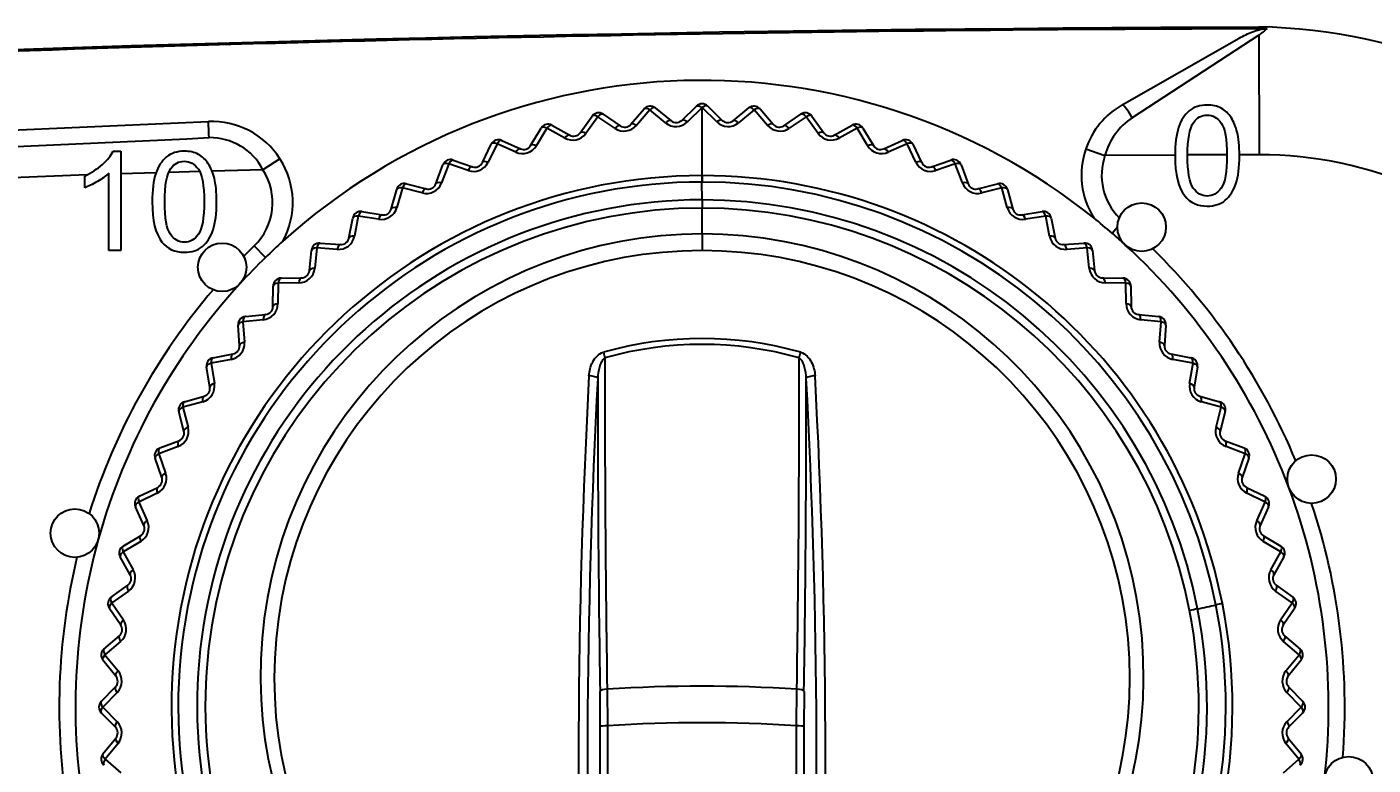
# Model space of a CAD drawing. Header units: millimetres. Extents: x -16130 to 36813, y -8099 to 27484.
# Drawn here: x 30170.65 to 30203.95, y 18311.35 to 18329.6 of the extents above; entities that cross this region are included whole.
import ezdxf

# ---------------------------------------------------------------- set-up
doc = ezdxf.new("R2010")
doc.units = ezdxf.units.MM
doc.header["$LTSCALE"] = 6
doc.header["$PDMODE"] = 99
doc.header["$PDSIZE"] = 1
doc.layers.add('08_DIM', color=3, linetype='Continuous', lineweight=13)
doc.styles.add('KSS_TXT', font='txt.shx', dxfattribs={"bigfont": 'extfont2.shx'})
doc.dimstyles.new('KSS_DIM', dxfattribs={"dimtxt": 3, "dimasz": 2.5, "dimexe": 1.25, "dimexo": 0.625, "dimtad": 1, "dimdsep": 46, "dimtxsty": 'KSS_TXT', "dimblk": 'OPEN30', "dimcen": 0, "dimazin": 2, "dimtfac": 0.75, "dimtmove": 0, "dimatfit": 3, "dimldrblk": 'OPEN30', "dimfxl": 1, "dimtolj": 1, "dimarcsym": 0})

# ---------------------------------------------------------------- blocks, each defined once
blk = doc.blocks.new('_Open30')
at = {"color": 0, "linetype": 'ByBlock', "lineweight": -2}
for p, q in [((-1, 0.268), (0, 0)), ((0, 0), (-1, -0.268)), ((0, 0), (-1, 0))]:
    blk.add_line(p, q, dxfattribs=at)
blk = doc.blocks.new('*D3046')
at = {"layer": '08_DIM', "color": 0, "lineweight": -2, "transparency": 16777216}
for p, q in [((30038.619, 18312.172), (30038.619, 18356.537)), ((30237.819, 18317.172), (30237.819, 18356.537)), ((30235.319, 18355.287), (30041.119, 18355.287))]:
    blk.add_line(p, q, dxfattribs=at)
at = {"layer": 'Defpoints', "color": 0, "transparency": 16777216}
for p in [(30038.619, 18355.287), (30237.819, 18316.547), (30038.619, 18311.547)]:
    blk.add_point(p, dxfattribs=at)
at = {"layer": '08_DIM', "color": 0, "lineweight": -2, "transparency": 16777216, "xscale": 2.5, "yscale": 2.5, "zscale": 2.5, "rotation": 180}
blk.add_blockref('_Open30', (30038.619, 18355.287), dxfattribs=at)
at = {"layer": '08_DIM', "color": 0, "lineweight": -2, "transparency": 16777216, "xscale": 2.5, "yscale": 2.5, "zscale": 2.5}
blk.add_blockref('_Open30', (30237.819, 18355.287), dxfattribs=at)
at = {"layer": '08_DIM', "color": 0, "transparency": 16777216, "insert": (30138.219, 18357.412), "char_height": 3, "attachment_point": 5, "style": 'KSS_TXT'}
blk.add_mtext('\\A1;199.2', dxfattribs=at)
blk = doc.blocks.new('*D3047')
at = {"layer": '08_DIM', "color": 0, "lineweight": -2, "transparency": 16777216}
for p, q in [((30038.619, 18312.172), (30038.619, 18370.304)), ((30370.219, 18305.906), (30370.219, 18370.304)), ((30041.119, 18369.054), (30367.719, 18369.054))]:
    blk.add_line(p, q, dxfattribs=at)
at = {"layer": 'Defpoints', "color": 0, "transparency": 16777216}
for p in [(30370.219, 18369.054), (30038.619, 18311.547), (30370.219, 18305.281)]:
    blk.add_point(p, dxfattribs=at)
at = {"layer": '08_DIM', "color": 0, "lineweight": -2, "transparency": 16777216, "xscale": 2.5, "yscale": 2.5, "zscale": 2.5, "rotation": 180}
blk.add_blockref('_Open30', (30038.619, 18369.054), dxfattribs=at)
at = {"layer": '08_DIM', "color": 0, "lineweight": -2, "transparency": 16777216, "xscale": 2.5, "yscale": 2.5, "zscale": 2.5}
blk.add_blockref('_Open30', (30370.219, 18369.054), dxfattribs=at)
at = {"layer": '08_DIM', "color": 0, "transparency": 16777216, "insert": (30204.419, 18371.179), "char_height": 3, "attachment_point": 5, "style": 'KSS_TXT'}
blk.add_mtext('\\A1;331.6', dxfattribs=at)
blk = doc.blocks.new('*D3049')
at = {"layer": '08_DIM', "color": 0, "lineweight": -2, "transparency": 16777216}
for p, q in [((30200.117, 18343.051), (30005.532, 18343.051)), ((30006.782, 18166.047), (30006.782, 18340.551)), ((30048.444, 18163.547), (30005.532, 18163.547))]:
    blk.add_line(p, q, dxfattribs=at)
at = {"layer": 'Defpoints', "color": 0, "transparency": 16777216}
for p in [(30006.782, 18343.051), (30200.742, 18343.051), (30049.069, 18163.547)]:
    blk.add_point(p, dxfattribs=at)
at = {"layer": '08_DIM', "color": 0, "lineweight": -2, "transparency": 16777216, "xscale": 2.5, "yscale": 2.5, "zscale": 2.5}
for p, rotation in [((30006.782, 18343.051), 90), ((30006.782, 18163.547), 270)]:
    blk.add_blockref('_Open30', p, dxfattribs=dict(at, rotation=rotation))
at = {"layer": '08_DIM', "color": 0, "transparency": 16777216, "insert": (30004.655, 18253.299), "char_height": 3, "attachment_point": 5, "rotation": 90, "style": 'KSS_TXT'}
blk.add_mtext('\\A1;179.5', dxfattribs=at)
blk = doc.blocks.new('140.096a')
at = {"color": 0}
for p, q in [((-9.092, 165.853), (-12.225, 163.814)), ((-9.093, 166.058), (-9.093, 166.021)), ((-9.093, 166.021), (-8.887, 166.019)), ((-9.092, 165.853), (-9.084, 162.898)), ((-12.472, 164.132), (-9.579, 165.781)), ((-25.88, 163.441), (-25.586, 163.85)), ((-25.442, 163.837), (-25.738, 163.426)), ((-25.023, 163.552), (-25.442, 163.837)), ((-25.311, 163.899), (-24.895, 163.615)), ((-24.631, 163.65), (-24.302, 164.032)), ((-24.16, 164.005), (-24.49, 163.622)), ((-23.768, 163.685), (-24.16, 164.005)), ((-24.024, 164.056), (-23.634, 163.737)), ((-23.368, 163.748), (-23.007, 164.1)), ((-22.868, 164.062), (-23.231, 163.709)), ((-22.868, 162.38), (-22.868, 164.062)), ((-22.505, 163.709), (-22.868, 164.062)), ((-22.728, 164.1), (-22.368, 163.748)), ((-22.101, 163.737), (-21.712, 164.056)), ((-21.576, 164.005), (-21.968, 163.685)), ((-21.245, 163.622), (-21.576, 164.005)), ((-21.433, 164.032), (-21.105, 163.65)), ((-20.84, 163.615), (-20.424, 163.899)), ((-20.293, 163.837), (-20.712, 163.552)), ((-19.997, 163.426), (-20.293, 163.837)), ((-20.149, 163.85), (-19.855, 163.441)), ((-52.686, 162.947), (-35.079, 163.716)), ((-27.107, 163.124), (-26.85, 163.558)), ((-26.705, 163.557), (-26.964, 163.122)), ((-26.263, 163.31), (-26.705, 163.557)), ((-26.58, 163.63), (-26.141, 163.383)), ((-19.595, 163.383), (-19.156, 163.63)), ((-19.031, 163.557), (-19.473, 163.31)), ((-18.772, 163.122), (-19.031, 163.557)), ((-18.886, 163.558), (-18.629, 163.124)), ((-27.82, 163.252), (-27.361, 163.044)), ((-18.374, 163.044), (-17.915, 163.252)), ((-37.434, 162.985), (-37.241, 162.985)), ((-37.241, 162.985), (-37.241, 160.526)), ((-28.301, 162.702), (-28.083, 163.156)), ((-27.938, 163.168), (-28.158, 162.712)), ((-27.476, 162.96), (-27.938, 163.168)), ((-17.797, 163.168), (-18.259, 162.96)), ((-17.577, 162.712), (-17.797, 163.168)), ((-17.653, 163.156), (-17.435, 162.702)), ((-13.374, 163.042), (-12.901, 162.88)), ((-11.166, 162.89), (-12.901, 162.88)), ((-9.883, 162.896), (-10.857, 162.892)), ((-9.084, 162.898), (-9.573, 162.897)), ((-33.729, 162.528), (-34.988, 162.493)), ((-33.308, 162.798), (-33.729, 162.528)), ((-29.454, 162.177), (-29.276, 162.649)), ((-29.133, 162.674), (-29.313, 162.2)), ((-28.655, 162.506), (-29.133, 162.674)), ((-29.023, 162.767), (-28.547, 162.6)), ((-17.188, 162.6), (-16.713, 162.767)), ((-16.602, 162.674), (-17.081, 162.506)), ((-16.423, 162.2), (-16.602, 162.674)), ((-16.459, 162.649), (-16.282, 162.177)), ((-38.079, 162.4), (-51.18, 161.898)), ((-38.139, 162.079), (-38.139, 162.37)), ((-37.542, 162.417), (-37.569, 162.416)), ((-37.542, 160.526), (-37.542, 162.442)), ((-36.373, 162.452), (-37.241, 162.426)), ((-35.293, 162.484), (-36.059, 162.462)), ((-30.178, 162.179), (-29.69, 162.054)), ((-22.872, 162.38), (-22.868, 162.38)), ((-22.872, 162.38), (-22.872, 162.222)), ((-22.868, 161.782), (-22.872, 162.222)), ((-22.868, 162.222), (-22.872, 162.222)), ((-22.868, 162.38), (-22.868, 162.222)), ((-16.045, 162.054), (-15.557, 162.179)), ((-30.556, 161.554), (-30.42, 162.039)), ((-30.281, 162.077), (-30.418, 161.589)), ((-29.789, 161.952), (-30.281, 162.077)), ((-15.455, 162.077), (-15.946, 161.952)), ((-15.317, 161.589), (-15.455, 162.077)), ((-15.315, 162.039), (-15.179, 161.554)), ((-22.868, 161.782), (-22.868, 161.782)), ((-22.868, 161.782), (-22.868, 161.579)), ((-22.868, 161.782), (-22.868, 161.579)), ((-22.868, 161.579), (-22.868, 161.579)), ((-22.868, 160.938), (-22.868, 161.579)), ((-31.601, 160.837), (-31.508, 161.332)), ((-31.372, 161.382), (-31.466, 160.884)), ((-30.871, 161.3), (-31.372, 161.382)), ((-31.279, 161.493), (-30.781, 161.411)), ((-14.954, 161.411), (-14.457, 161.493)), ((-14.364, 161.382), (-14.864, 161.3)), ((-14.27, 160.884), (-14.364, 161.382)), ((-14.228, 161.332), (-14.135, 160.837)), ((-22.868, 160.938), (-22.868, 160.527)), ((-12.725, 160.958), (-12.591, 161.113)), ((-37.241, 160.526), (-37.542, 160.526)), ((-33.667, 160.355), (-33.946, 160.642)), ((-32.579, 160.032), (-32.529, 160.533)), ((-32.398, 160.595), (-32.448, 160.09)), ((-31.892, 160.557), (-32.398, 160.595)), ((-32.315, 160.713), (-31.812, 160.675)), ((-13.923, 160.675), (-13.421, 160.713)), ((-13.337, 160.595), (-13.843, 160.557)), ((-13.287, 160.09), (-13.337, 160.595)), ((-13.207, 160.533), (-13.157, 160.032)), ((-33.279, 159.846), (-32.775, 159.852)), ((-12.96, 159.852), (-12.456, 159.846)), ((-33.482, 159.144), (-33.477, 159.648)), ((-33.352, 159.721), (-33.358, 159.214)), ((-32.844, 159.727), (-33.352, 159.721)), ((-12.384, 159.721), (-12.891, 159.727)), ((-12.378, 159.214), (-12.384, 159.721)), ((-12.259, 159.648), (-12.253, 159.144)), ((-34.164, 158.898), (-33.663, 158.948)), ((-12.073, 158.948), (-11.571, 158.898)), ((-34.306, 158.182), (-34.344, 158.684)), ((-33.721, 158.818), (-34.226, 158.768)), ((-34.226, 158.768), (-34.187, 158.262)), ((-11.509, 158.768), (-12.015, 158.818)), ((-11.548, 158.262), (-11.509, 158.768)), ((-11.392, 158.684), (-11.43, 158.182)), ((-34.963, 157.877), (-34.468, 157.97)), ((-11.267, 157.97), (-10.772, 157.877)), ((-35.042, 157.151), (-35.123, 157.648)), ((-34.515, 157.835), (-35.013, 157.742)), ((-35.013, 157.742), (-34.931, 157.241)), ((-10.722, 157.742), (-11.221, 157.835)), ((-10.805, 157.241), (-10.722, 157.742)), ((-10.612, 157.648), (-10.694, 157.151)), ((-35.67, 156.79), (-35.185, 156.926)), ((-10.55, 156.926), (-10.065, 156.79)), ((-35.685, 156.06), (-35.81, 156.548)), ((-35.22, 156.787), (-35.709, 156.651)), ((-35.709, 156.651), (-35.582, 156.159)), ((-10.027, 156.651), (-10.516, 156.787)), ((-10.153, 156.159), (-10.027, 156.651)), ((-9.926, 156.548), (-10.05, 156.06)), ((-35.83, 155.682), (-36.306, 155.503)), ((-36.279, 155.645), (-35.808, 155.823)), ((-9.927, 155.823), (-9.456, 155.645)), ((-9.43, 155.503), (-9.905, 155.682)), ((-36.231, 154.917), (-36.398, 155.392)), ((-36.306, 155.503), (-36.137, 155.024)), ((-9.598, 155.024), (-9.43, 155.503)), ((-9.338, 155.392), (-9.505, 154.917)), ((-36.343, 154.527), (-36.801, 154.308)), ((-36.787, 154.452), (-36.333, 154.67)), ((-9.402, 154.67), (-8.948, 154.452)), ((-8.935, 154.308), (-9.393, 154.527)), ((-36.675, 153.73), (-36.883, 154.189)), ((-36.801, 154.308), (-36.591, 153.845)), ((-9.145, 153.845), (-8.935, 154.308)), ((-8.853, 154.189), (-9.06, 153.73)), ((-37.189, 153.219), (-36.755, 153.476)), ((-36.752, 153.333), (-37.189, 153.074)), ((-8.546, 153.074), (-8.983, 153.333)), ((-8.98, 153.476), (-8.547, 153.219)), ((-37.014, 152.51), (-37.261, 152.949)), ((-37.189, 153.074), (-36.94, 152.631)), ((-8.796, 152.631), (-8.546, 153.074)), ((-8.475, 152.949), (-8.721, 152.51)), ((-37.481, 151.956), (-37.072, 152.249)), ((-8.664, 152.249), (-8.254, 151.956)), ((-37.056, 152.107), (-37.469, 151.811)), ((-8.267, 151.811), (-8.68, 152.107)), ((-37.245, 151.264), (-37.53, 151.68)), ((-37.469, 151.811), (-37.181, 151.392)), ((-8.554, 151.392), (-8.267, 151.811)), ((-8.206, 151.68), (-8.49, 151.264)), ((-37.662, 150.672), (-37.28, 151)), ((-37.251, 150.859), (-37.637, 150.529)), ((-8.099, 150.529), (-8.484, 150.859)), ((-8.455, 151), (-8.073, 150.672)), ((-37.637, 150.529), (-37.314, 150.136)), ((-8.422, 150.136), (-8.099, 150.529)), ((-37.367, 150.004), (-37.687, 150.393)), ((-8.049, 150.393), (-8.368, 150.004)), ((-37.731, 149.377), (-37.379, 149.737)), ((-37.337, 149.599), (-37.692, 149.237)), ((-25.384, 148.754), (-25.391, 149.624)), ((-25.214, 149.679), (-25.206, 148.773)), ((-20.53, 148.773), (-20.521, 149.679)), ((-20.345, 149.624), (-20.352, 148.754)), ((-8.044, 149.237), (-8.399, 149.599)), ((-8.356, 149.737), (-8.004, 149.377)), ((-37.692, 149.237), (-37.336, 148.873)), ((-8.399, 148.873), (-8.044, 149.237)), ((-37.379, 148.737), (-37.731, 149.097)), ((-8.004, 149.097), (-8.356, 148.737)), ((-37.687, 148.081), (-37.367, 148.47)), ((-37.312, 148.337), (-37.634, 147.945)), ((-8.101, 147.945), (-8.423, 148.337)), ((-8.368, 148.47), (-8.049, 148.081)), ((-37.634, 147.945), (-37.248, 147.614)), ((-8.487, 147.614), (-8.101, 147.945))]:
    blk.add_line(p, q, dxfattribs=at)
for centre in [(-11.991, 161.107), (-34.738, 160.114), (-7.787, 154.875), (-38.382, 153.539), (-6.871, 147.414)]:
    blk.add_circle(centre, 0.6, dxfattribs=at)
for centre, radius, start, end in [((7.482, -893.306), 1062.981, 90.89395, 99.283434), ((-9.669, 153.931), 15.625, 358.1716, 87.8977), ((-9.315, 152.58), 13.48, 358.8422, 89.0556), ((5.099, 148.542), 22.385, 128.6687, 129.3448), ((-22.868, 149.237), 15.5, 51.3078, 131.9884), ((-25.424, 163.734), 0.2, 55.665, 144.335), ((-24.151, 163.901), 0.2, 50.665, 139.335), ((-22.868, 163.957), 0.2, 45.665, 134.335), ((-21.585, 163.901), 0.2, 40.665, 129.335), ((-20.312, 163.734), 0.2, 35.665, 124.335), ((-11.482, 162.395), 2, 119.6855, 161.0978), ((-34.991, 161.718), 2, 32.6832, 92.5), ((-26.678, 163.456), 0.2, 60.665, 149.335), ((-24.796, 163.886), 0.404, 235.8029, 319.1935), ((-24.782, 163.78), 0.2, 235.665, 319.335), ((-23.512, 163.998), 0.404, 230.8106, 314.1885), ((-23.508, 163.891), 0.2, 230.665, 314.335), ((-22.223, 163.998), 0.404, 225.8115, 309.1894), ((-22.228, 163.891), 0.2, 225.665, 309.335), ((-20.939, 163.886), 0.404, 220.8065, 304.1971), ((-20.953, 163.78), 0.2, 220.665, 304.335), ((-19.058, 163.456), 0.2, 30.665, 119.335), ((-11.286, 162.422), 1.679, 124.0358, 164.1687), ((-355.451, 7158.159), 7002.173, 272.4783169, 272.6225428), ((-35.034, 161.85), 1.47, 27.457, 91.019), ((-27.902, 163.07), 0.2, 65.665, 154.335), ((-26.066, 163.662), 0.404, 240.7927, 324.2006), ((-26.043, 163.558), 0.2, 240.665, 324.335), ((-19.67, 163.662), 0.404, 215.7994, 299.2073), ((-19.693, 163.558), 0.2, 215.665, 299.335), ((-17.833, 163.07), 0.2, 25.665, 114.335), ((-27.311, 163.328), 0.404, 245.7808, 329.2102), ((-27.279, 163.226), 0.2, 245.665, 329.335), ((-18.425, 163.328), 0.404, 210.7898, 294.2192), ((-18.457, 163.226), 0.2, 210.665, 294.335), ((-11.482, 162.395), 2, 161.0978, 211.9919), ((-11.482, 162.395), 1.5, 161.0978, 224.858), ((-34.991, 161.718), 1.5, 314.1674, 32.6832), ((-34.991, 161.718), 2, 331.3043, 32.6832), ((-29.089, 162.578), 0.2, 70.665, 159.335), ((-28.522, 162.888), 0.404, 250.7672, 334.2229), ((-28.481, 162.789), 0.2, 250.665, 334.335), ((-17.214, 162.888), 0.404, 205.7771, 289.2328), ((-17.254, 162.789), 0.2, 205.665, 289.335), ((-16.647, 162.578), 0.2, 20.665, 109.335), ((-22.862, 149.252), 13.128, 90.0429, 259.7499), ((-22.861, 149.259), 12.964, 90.0451, 259.2353), ((-30.228, 161.985), 0.2, 75.665, 164.335), ((-29.69, 162.343), 0.404, 255.7453, 339.2444), ((-29.641, 162.248), 0.2, 255.665, 339.335), ((-22.873, 149.254), 13.126, 11.1596, 89.977), ((-22.873, 149.26), 12.962, 11.1277, 89.9755), ((-16.045, 162.343), 0.404, 200.7556, 284.2547), ((-16.095, 162.248), 0.2, 200.665, 284.335), ((-15.508, 161.985), 0.2, 15.665, 104.335), ((-22.849, 149.273), 12.509, 90.0888, 257.0271), ((-22.85, 149.275), 12.304, 90.086, 256.7477), ((-30.806, 161.698), 0.403, 260.7224, 344.2671), ((-30.749, 161.608), 0.2, 260.665, 344.335), ((-22.882, 149.28), 12.502, 11.0002, 89.9327), ((-22.882, 149.281), 12.298, 10.993, 89.9341), ((-14.929, 161.698), 0.403, 195.7329, 279.2776), ((-14.986, 161.608), 0.2, 195.665, 279.335), ((-31.311, 161.295), 0.2, 80.665, 169.335), ((-14.424, 161.295), 0.2, 10.665, 99.335), ((-22.868, 149.237), 15.5, 49.1288, 51.3078), ((-22.859, 150.006), 10.932, 90.0469, 254.8925), ((-31.862, 160.959), 0.403, 265.7002, 349.2903), ((-22.876, 150.006), 10.932, 285.1063, 89.9543), ((-13.873, 160.959), 0.403, 190.7097, 274.2998), ((-22.868, 149.237), 15.5, 47.5, 49.1288), ((-22.868, 149.237), 15.9, 134.1674, 135.4741), ((-22.868, 149.237), 15.5, 131.9884, 134.1674), ((-22.883, 149.961), 10.566, 89.9152, 254.2413), ((-32.33, 160.513), 0.2, 85.665, 174.335), ((-31.797, 160.874), 0.2, 265.665, 349.335), ((-22.852, 149.961), 10.566, 285.7566, 90.087), ((-13.938, 160.874), 0.2, 190.665, 274.335), ((-13.406, 160.513), 0.2, 5.665, 94.335), ((-22.868, 149.237), 15.5, 20.5, 47.5), ((-22.868, 149.237), 15.9, 22.5259, 45.4741), ((-22.868, 149.237), 15.5, 134.1674, 137.5), ((-33.277, 159.646), 0.2, 90.665, 179.335), ((-32.849, 160.13), 0.403, 270.6797, 354.3137), ((-32.778, 160.052), 0.2, 270.665, 354.335), ((-12.886, 160.13), 0.403, 185.6863, 269.3203), ((-12.958, 160.052), 0.2, 185.665, 269.335), ((-12.459, 159.646), 0.2, 0.665, 89.335), ((-22.868, 149.237), 15.9, 139.5259, 162.4741), ((-22.868, 149.237), 15.5, 137.5, 164.5), ((-33.761, 159.219), 0.403, 275.6571, 359.3411), ((-11.975, 159.219), 0.403, 180.6589, 264.3429), ((-34.144, 158.699), 0.2, 95.665, 184.335), ((-33.682, 159.147), 0.2, 275.665, 359.335), ((-12.053, 159.147), 0.2, 180.665, 264.335), ((-11.591, 158.699), 0.2, 355.665, 84.335), ((-34.589, 158.231), 0.403, 280.6338, 4.3703), ((-34.505, 158.167), 0.2, 280.665, 4.335), ((-22.868, 149.387), 8.964, 74.1987, 105.8013), ((-22.868, 149.43), 8.777, 74.1212, 105.8788), ((-11.147, 158.231), 0.403, 175.6296, 259.3662), ((-11.23, 158.167), 0.2, 175.665, 259.335), ((-34.926, 157.68), 0.2, 100.665, 189.335), ((418.271, 156.768), 443.542, 179.85727, 180.91577), ((-464.007, 156.768), 443.542, 359.08423, 0.14273), ((-10.809, 157.68), 0.2, 350.665, 79.335), ((-35.328, 157.175), 0.402, 285.6147, 9.3971), ((156.518, 147.692), 182.442, 176.94107, 182.48171), ((156.651, 147.7), 182.354, 176.96056, 182.46297), ((419.778, 156.701), 445.224, 179.91397, 180.91072), ((-465.513, 156.701), 445.224, 359.08928, 0.08603), ((-201.355, 147.706), 181.323, 357.52139, 3.05509), ((-203.286, 147.686), 183.474, 357.53389, 3.04333), ((-10.408, 157.175), 0.402, 170.6029, 254.3853), ((-35.239, 157.118), 0.2, 285.665, 9.335), ((-10.496, 157.118), 0.2, 170.665, 254.335), ((-35.616, 156.597), 0.2, 105.665, 194.335), ((-10.119, 156.597), 0.2, 345.665, 74.335), ((-35.972, 156.059), 0.402, 290.6007, 14.4207), ((-35.879, 156.01), 0.2, 290.665, 14.335), ((-9.763, 156.059), 0.402, 165.5792, 249.3994), ((-9.857, 156.01), 0.2, 165.665, 249.335), ((-36.209, 155.458), 0.2, 110.665, 199.335), ((-9.527, 155.458), 0.2, 340.665, 69.335), ((-36.516, 154.89), 0.402, 295.5918, 19.4414), ((-36.42, 154.85), 0.2, 295.665, 19.335), ((-9.219, 154.89), 0.402, 160.5586, 244.4082), ((-9.316, 154.85), 0.2, 160.665, 244.335), ((-22.868, 149.237), 15.5, 353.5, 20.5), ((-36.7, 154.272), 0.2, 115.665, 204.335), ((-9.035, 154.272), 0.2, 335.665, 64.335), ((-22.868, 149.237), 15.9, 355.5259, 18.4741), ((-36.857, 153.648), 0.2, 300.665, 24.335), ((-36.957, 153.679), 0.402, 300.5822, 24.4646), ((-8.779, 153.679), 0.402, 155.5353, 239.4179), ((-8.878, 153.648), 0.2, 155.665, 239.335), ((-22.868, 149.237), 15.5, 164.5, 191.5), ((-37.087, 153.047), 0.2, 120.665, 209.335), ((-8.649, 153.047), 0.2, 330.665, 59.335), ((-22.868, 149.237), 15.9, 166.5259, 189.4741), ((-37.289, 152.434), 0.402, 305.5795, 29.4827), ((-8.446, 152.434), 0.402, 150.5172, 234.4205), ((-37.188, 152.412), 0.2, 305.665, 29.335), ((-8.547, 152.412), 0.2, 150.665, 234.335), ((-37.364, 151.793), 0.2, 125.665, 214.335), ((-8.371, 151.793), 0.2, 325.665, 54.335), ((-22.867, 149.248), 13.122, 280.228, 11.1898), ((-22.869, 149.255), 12.959, 280.745, 11.1548), ((-22.869, 149.261), 12.493, 282.9076, 11.0949), ((-22.87, 149.264), 12.29, 283.1925, 11.0818), ((-3.024, 112.257), 40.131, 100.8954, 101.1857), ((-17.384, 184.264), 33.295, 281.7391, 282.5394), ((-4.034, 121.973), 30.411, 101.3038, 101.6109), ((-37.411, 151.152), 0.2, 310.665, 34.335), ((-37.512, 151.164), 0.402, 310.5844, 34.4949), ((-8.223, 151.164), 0.402, 145.505, 229.4157), ((-8.325, 151.152), 0.2, 145.665, 229.335), ((-37.532, 150.52), 0.2, 130.665, 219.335), ((-8.203, 150.52), 0.2, 320.665, 49.335), ((-37.522, 149.877), 0.2, 315.665, 39.335), ((-37.624, 149.88), 0.402, 315.5969, 39.5011), ((-8.112, 149.88), 0.402, 140.4988, 224.4032), ((-8.213, 149.877), 0.2, 140.665, 224.335), ((-22.868, 112.161), 37.591, 86.4215, 93.5785), ((-37.588, 149.237), 0.2, 135.665, 224.335), ((-8.147, 149.237), 0.2, 315.665, 44.335), ((-37.623, 148.592), 0.402, 320.6015, 44.5075), ((-22.868, 113.657), 35.194, 86.1909, 93.8091), ((-8.113, 148.592), 0.402, 135.4924, 219.3986), ((-37.522, 148.597), 0.2, 320.665, 44.335), ((-8.213, 148.597), 0.2, 135.665, 219.335), ((-37.532, 147.954), 0.2, 140.665, 229.335), ((-8.203, 147.954), 0.2, 310.665, 39.335)]:
    blk.add_arc(centre, radius, start, end, dxfattribs=at)
for centre, major_axis, ratio, start_param, end_param in [((-25.424, 163.734), (-0.162, 0.117), 0.394442, 5.095982, 6.283185), ((-25.424, 163.734), (0.113, 0.165), 0.39434, 0, 1.187085), ((-24.151, 163.901), (-0.152, 0.13), 0.393901, 5.095773, 6.283185), ((-24.151, 163.901), (0.127, 0.155), 0.394061, 0, 1.187598), ((-21.585, 163.901), (-0.127, 0.155), 0.394061, 5.095587, 6.283185), ((-21.585, 163.901), (0.152, 0.13), 0.393901, 0, 1.187412), ((-20.312, 163.734), (-0.113, 0.165), 0.39434, 5.0961, 6.283185), ((-20.312, 163.734), (0.162, 0.117), 0.394442, 0, 1.187203), ((-12.225, 163.698), (-0.248, 0.434), 0.11627, 4.91627, 6.283185), ((-35.057, 163.217), (-0.022, 0.5), 0.003175, 4.921159, 6.283185), ((-26.678, 163.456), (-0.172, 0.102), 0.395308, 5.096385, 6.283185), ((-26.678, 163.456), (0.098, 0.174), 0.394854, 0, 1.186275), ((-25.008, 163.45), (0.113, 0.165), 0.380094, 0, 1.182313), ((-24.479, 163.519), (-0.152, 0.13), 0.380134, 5.100687, 6.283185), ((-23.761, 163.582), (0.127, 0.155), 0.380115, 0, 1.1826), ((-23.228, 163.605), (-0.14, 0.143), 0.379999, 5.10067, 6.283185), ((-22.507, 163.605), (0.14, 0.143), 0.379999, 0, 1.182515), ((-21.974, 163.582), (-0.127, 0.155), 0.380115, 5.100585, 6.283185), ((-21.257, 163.519), (0.152, 0.13), 0.380134, 0, 1.182499), ((-20.727, 163.45), (-0.113, 0.165), 0.380094, 5.100872, 6.283185), ((-19.058, 163.456), (-0.098, 0.174), 0.394854, 5.096911, 6.283185), ((-19.058, 163.456), (0.172, 0.102), 0.395308, 0, 1.1868), ((-27.902, 163.07), (-0.18, 0.087), 0.39628, 5.097164, 6.283185), ((-27.902, 163.07), (0.082, 0.182), 0.395751, 0, 1.185408), ((-26.238, 163.209), (0.098, 0.174), 0.380092, 0, 1.181809), ((-25.718, 163.324), (-0.162, 0.117), 0.380568, 5.100618, 6.283185), ((-20.018, 163.324), (0.162, 0.117), 0.380568, 0, 1.182568), ((-19.497, 163.209), (-0.098, 0.174), 0.380092, 5.101376, 6.283185), ((-17.833, 163.07), (-0.082, 0.182), 0.395751, 5.097777, 6.283185), ((-17.833, 163.07), (0.18, 0.087), 0.39628, 0, 1.186022), ((-27.443, 162.862), (0.082, 0.182), 0.38029, 0, 1.181325), ((-26.935, 163.022), (-0.172, 0.102), 0.381096, 5.100666, 6.283185), ((-18.801, 163.022), (0.172, 0.102), 0.381096, 0, 1.182519), ((-18.292, 162.862), (-0.082, 0.182), 0.38029, 5.101861, 6.283185), ((-29.089, 162.578), (-0.187, 0.071), 0.39723, 5.098359, 6.283185), ((-29.089, 162.578), (0.066, 0.189), 0.397055, 0, 1.184623), ((-28.614, 162.411), (0.066, 0.189), 0.380829, 0, 1.181087), ((-28.121, 162.616), (-0.18, 0.087), 0.381486, 5.101024, 6.283185), ((-17.615, 162.616), (0.18, 0.087), 0.381486, 0, 1.182161), ((-17.122, 162.411), (-0.066, 0.189), 0.380829, 5.102099, 6.283185), ((-16.647, 162.578), (-0.066, 0.189), 0.397055, 5.098562, 6.283185), ((-16.647, 162.578), (0.187, 0.071), 0.39723, 0, 1.184826), ((-30.228, 161.985), (0.05, 0.194), 0.398301, 0, 1.183472), ((-29.267, 162.107), (-0.187, 0.071), 0.381784, 5.101568, 6.283185), ((-16.469, 162.107), (0.187, 0.071), 0.381784, 0, 1.181617), ((-15.508, 161.985), (-0.05, 0.194), 0.398301, 5.099713, 6.283185), ((-30.228, 161.985), (-0.193, 0.054), 0.398532, 5.099445, 6.283185), ((-29.74, 161.86), (0.05, 0.194), 0.381293, 0, 1.180697), ((-15.996, 161.86), (-0.05, 0.194), 0.381293, 5.102488, 6.283185), ((-15.508, 161.985), (0.193, 0.054), 0.398532, 0, 1.18374), ((-30.364, 161.5), (-0.193, 0.054), 0.382342, 5.101873, 6.283185), ((-15.372, 161.5), (0.193, 0.054), 0.382342, 0, 1.181312), ((-31.311, 161.295), (-0.197, 0.037), 0.400042, 5.100464, 6.283185), ((-31.311, 161.295), (0.032, 0.197), 0.399512, 0, 1.182105), ((-30.814, 161.213), (0.032, 0.197), 0.381593, 0, 1.180116), ((-14.921, 161.213), (-0.032, 0.197), 0.381593, 5.103069, 6.283185), ((-14.424, 161.295), (-0.032, 0.197), 0.399512, 5.10108, 6.283185), ((-14.424, 161.295), (0.197, 0.037), 0.400042, 0, 1.182722), ((-31.404, 160.8), (-0.197, 0.037), 0.382932, 5.1021, 6.283185), ((-14.331, 160.8), (0.197, 0.037), 0.382932, 0, 1.181085), ((-32.33, 160.513), (-0.199, 0.02), 0.401484, 5.101559, 6.283185), ((-32.33, 160.513), (0.015, 0.199), 0.400789, 0, 1.180817), ((-31.828, 160.475), (0.015, 0.199), 0.381882, 0, 1.179616), ((-13.908, 160.475), (-0.015, 0.199), 0.381882, 5.10357, 6.283185), ((-13.406, 160.513), (-0.015, 0.199), 0.400789, 5.102369, 6.283185), ((-13.406, 160.513), (0.199, 0.02), 0.401484, 0, 1.181627), ((-33.277, 159.646), (-0.002, 0.2), 0.402214, 0, 1.17991), ((-32.773, 159.652), (-0.002, 0.2), 0.382301, 0, 1.179478), ((-32.38, 160.012), (-0.199, 0.02), 0.383285, 5.10242, 6.283185), ((-13.356, 160.012), (0.199, 0.02), 0.383285, 0, 1.180765), ((-12.962, 159.652), (0.002, 0.2), 0.382301, 5.103708, 6.283185), ((-12.459, 159.646), (0.002, 0.2), 0.402214, 5.103276, 6.283185), ((-33.277, 159.646), (-0.2, 0.002), 0.402575, 5.102854, 6.283185), ((-12.459, 159.646), (0.2, 0.002), 0.402575, 0, 1.180331), ((-33.282, 159.142), (-0.2, 0.002), 0.383186, 5.102933, 6.283185), ((-12.453, 159.142), (0.2, 0.002), 0.383186, 0, 1.180252), ((-34.144, 158.699), (-0.02, 0.199), 0.403424, 0, 1.17917), ((-33.643, 158.749), (-0.02, 0.199), 0.382728, 0, 1.1797), ((-12.092, 158.749), (0.02, 0.199), 0.382728, 5.103485, 6.283185), ((-11.591, 158.699), (0.02, 0.199), 0.403424, 5.104015, 6.283185), ((-34.144, 158.699), (-0.199, -0.015), 0.403473, 5.103959, 6.283185), ((-11.591, 158.699), (0.199, -0.015), 0.403473, 0, 1.179227), ((-34.106, 158.197), (-0.199, -0.015), 0.383011, 5.103103, 6.283185), ((-11.629, 158.197), (0.199, -0.015), 0.383011, 0, 1.180083), ((-34.926, 157.68), (-0.037, 0.197), 0.404105, 0, 1.17847), ((-34.431, 157.773), (-0.037, 0.197), 0.382684, 0, 1.179907), ((-25.292, 157.958), (0.054, -0.193), 0.006121, 4.428003, 5.172515), ((-20.443, 157.958), (-0.054, -0.193), 0.006121, 1.11067, 1.855183), ((-11.304, 157.773), (0.037, 0.197), 0.382684, 5.103278, 6.283185), ((-10.809, 157.68), (0.037, 0.197), 0.404105, 5.104716, 6.283185), ((-34.926, 157.68), (-0.197, -0.032), 0.404257, 5.104538, 6.283185), ((-10.809, 157.68), (0.197, -0.032), 0.404257, 0, 1.178647), ((-34.844, 157.183), (-0.197, -0.032), 0.382671, 5.102854, 6.283185), ((-25.645, 157.378), (0.2, -0.012), 0.244188, 0.085015, 1.679586), ((-20.09, 157.378), (-0.2, -0.012), 0.244188, 4.6036, 6.19817), ((-10.891, 157.183), (0.197, -0.032), 0.382671, 0, 1.180331), ((-35.131, 156.733), (-0.054, 0.193), 0.382263, 0, 1.180372), ((-10.604, 156.733), (0.054, 0.193), 0.382263, 5.102813, 6.283185), ((-35.616, 156.597), (-0.194, -0.05), 0.404608, 5.10471, 6.283185), ((-35.616, 156.597), (-0.054, 0.193), 0.404324, 0, 1.178143), ((-10.119, 156.597), (0.054, 0.193), 0.404324, 5.105042, 6.283185), ((-10.119, 156.597), (0.194, -0.05), 0.404608, 0, 1.178475), ((-35.491, 156.109), (-0.194, -0.05), 0.381876, 5.102334, 6.283185), ((-10.244, 156.109), (0.194, -0.05), 0.381876, 0, 1.180851), ((-36.209, 155.458), (-0.071, 0.187), 0.404148, 0, 1.178509), ((-35.738, 155.636), (-0.071, 0.187), 0.381582, 0, 1.181393), ((-9.998, 155.636), (0.071, 0.187), 0.381582, 5.101793, 6.283185), ((-9.527, 155.458), (0.071, 0.187), 0.404148, 5.104677, 6.283185), ((-36.209, 155.458), (-0.189, -0.066), 0.404225, 5.104587, 6.283185), ((-9.527, 155.458), (0.189, -0.066), 0.404225, 0, 1.178599), ((-36.042, 154.983), (-0.189, -0.066), 0.380357, 5.101677, 6.283185), ((-9.693, 154.983), (0.189, -0.066), 0.380357, 0, 1.181508), ((-36.246, 154.49), (-0.087, 0.18), 0.380726, 0, 1.183204), ((-9.489, 154.49), (0.087, 0.18), 0.380726, 5.099981, 6.283185), ((-36.7, 154.272), (-0.182, -0.082), 0.402946, 5.104135, 6.283185), ((-36.7, 154.272), (-0.087, 0.18), 0.403521, 0, 1.179722), ((-9.035, 154.272), (0.087, 0.18), 0.403521, 5.103464, 6.283185), ((-9.035, 154.272), (0.182, -0.082), 0.402946, 0, 1.179051), ((-36.493, 153.813), (-0.182, -0.082), 0.378162, 5.100693, 6.283185), ((-9.243, 153.813), (0.182, -0.082), 0.378162, 0, 1.182492), ((-37.087, 153.047), (-0.102, 0.172), 0.401883, 0, 1.181367), ((-36.653, 153.304), (-0.102, 0.172), 0.379203, 0, 1.185418), ((-9.082, 153.304), (0.102, 0.172), 0.379203, 5.097767, 6.283185), ((-8.649, 153.047), (0.102, 0.172), 0.401883, 5.101819, 6.283185), ((-37.087, 153.047), (-0.174, -0.098), 0.4011, 5.102731, 6.283185), ((-8.649, 153.047), (0.174, -0.098), 0.4011, 0, 1.180455), ((-36.84, 152.608), (-0.174, -0.098), 0.375576, 5.098883, 6.283185), ((-8.896, 152.608), (0.174, -0.098), 0.375576, 0, 1.184302), ((-36.955, 152.087), (-0.117, 0.162), 0.37686, 0, 1.18808), ((-8.78, 152.087), (0.117, 0.162), 0.37686, 5.095105, 6.283185), ((-37.364, 151.793), (-0.117, 0.162), 0.399211, 0, 1.183686), ((-8.371, 151.793), (0.117, 0.162), 0.399211, 5.099499, 6.283185), ((-37.364, 151.793), (-0.165, -0.113), 0.398449, 5.100384, 6.283185), ((-8.371, 151.793), (0.165, -0.113), 0.398449, 0, 1.182801), ((-37.08, 151.377), (-0.165, -0.113), 0.372311, 5.096367, 6.283185), ((-8.655, 151.377), (0.165, -0.113), 0.372311, 0, 1.186818), ((-37.15, 150.848), (-0.13, 0.152), 0.373822, 0, 1.191487), ((-8.585, 150.848), (0.13, 0.152), 0.373822, 5.091698, 6.283185), ((-37.532, 150.52), (-0.155, -0.127), 0.394709, 5.097236, 6.283185), ((-37.532, 150.52), (-0.13, 0.152), 0.395607, 0, 1.186989), ((-8.203, 150.52), (0.13, 0.152), 0.395607, 5.096197, 6.283185), ((-8.203, 150.52), (0.155, -0.127), 0.394709, 0, 1.185949), ((-37.213, 150.13), (-0.155, -0.127), 0.368114, 5.093287, 6.283185), ((-8.523, 150.13), (0.155, -0.127), 0.368114, 0, 1.189898), ((-37.236, 149.597), (-0.143, 0.14), 0.370212, 0, 1.195878), ((-25.191, 149.622), (-0.2, -0.003), 0.288781, 4.820439, 6.182188), ((-20.544, 149.622), (0.2, -0.003), 0.288781, 0.100997, 1.462746), ((-8.499, 149.597), (0.143, 0.14), 0.370212, 5.087307, 6.283185), ((-37.588, 149.237), (-0.143, 0.14), 0.391172, 0, 1.191511), ((-37.588, 149.237), (-0.143, -0.14), 0.389667, 5.093409, 6.283185), ((-8.147, 149.237), (0.143, 0.14), 0.391172, 5.091674, 6.283185), ((-8.147, 149.237), (0.143, -0.14), 0.389667, 0, 1.189777), ((-37.236, 148.877), (-0.143, -0.14), 0.363029, 5.089578, 6.283185), ((-8.499, 148.877), (0.143, -0.14), 0.363029, 0, 1.193608), ((-25.185, 148.752), (-0.2, 0), 0.105182, 4.8178, 6.184875), ((-20.551, 148.752), (0.2, 0), 0.105182, 0.098311, 1.465385), ((-37.213, 148.344), (-0.155, 0.127), 0.365728, 0, 1.200604), ((-8.523, 148.344), (0.155, 0.127), 0.365728, 5.082582, 6.283185), ((-37.532, 147.954), (-0.155, 0.127), 0.385841, 0, 1.196289), ((-37.532, 147.954), (-0.13, -0.152), 0.384269, 5.0887, 6.283185), ((-8.203, 147.954), (0.155, 0.127), 0.385841, 5.086896, 6.283185), ((-8.203, 147.954), (0.13, -0.152), 0.384269, 0, 1.194486)]:
    blk.add_ellipse(centre, major_axis=major_axis, ratio=ratio, start_param=start_param, end_param=end_param, dxfattribs=at)
blk.add_open_spline([(-163.666, 153.667), (-112.552, 161.77), (-60.845, 165.919), (-9.093, 166.058)], degree=3, dxfattribs=at)
for points, knots in [([(-79.806, 163.333), (-68.04, 164.197), (-56.261, 164.853), (-32.683, 165.749), (-20.89, 165.989), (-9.093, 166.021)], [0, 0, 0, 0, 0.5, 0.5, 1, 1, 1, 1]), ([(-9.579, 165.781), (-9.472, 165.842), (-9.362, 165.896), (-9.132, 165.98), (-9.012, 166.011), (-8.887, 166.019)], [0, 0, 0, 0, 0.5, 0.5, 1, 1, 1, 1]), ([(-23.007, 164.1), (-23.003, 164.103), (-22.996, 164.109), (-22.98, 164.111), (-22.966, 164.11), (-22.943, 164.105), (-22.91, 164.092), (-22.88, 164.071), (-22.868, 164.062)], [0, 0, 0, 0, 0.16107, 0.298273, 0.411429, 0.500713, 0.785745, 1, 1, 1, 1]), ([(-22.728, 164.1), (-22.739, 164.111), (-22.759, 164.113), (-22.808, 164.1), (-22.838, 164.084), (-22.868, 164.062)], [0, 0, 0, 0, 0.5, 0.5, 1, 1, 1, 1]), ([(-11.166, 162.875), (-11.166, 163.165), (-11.137, 163.397), (-11.078, 163.575), (-11.019, 163.753), (-10.93, 163.887), (-10.813, 163.983), (-10.696, 164.079), (-10.548, 164.125), (-10.37, 164.127), (-10.238, 164.128), (-10.123, 164.099), (-10.023, 164.047), (-9.923, 163.994), (-9.843, 163.917), (-9.716, 163.718), (-9.665, 163.596), (-9.628, 163.454), (-9.59, 163.312), (-9.573, 163.117), (-9.573, 162.588), (-9.602, 162.356), (-9.662, 162.18), (-9.723, 162.003), (-9.809, 161.866), (-9.926, 161.77), (-10.042, 161.674), (-10.191, 161.627), (-10.606, 161.627), (-10.79, 161.711), (-10.925, 161.879), (-11.089, 162.082), (-11.166, 162.416), (-11.166, 162.875)], [0, 0, 0, 0, 0.105657, 0.105657, 0.105657, 0.179329, 0.179329, 0.179329, 0.250134, 0.250134, 0.250134, 0.303755, 0.303755, 0.303755, 0.35849, 0.35849, 0.413225, 0.413225, 0.413225, 0.501273, 0.501273, 0.605275, 0.605275, 0.605275, 0.678973, 0.678973, 0.678973, 0.750321, 0.750321, 0.84437, 0.84437, 0.84437, 1, 1, 1, 1]), ([(-10.857, 162.877), (-10.857, 162.473), (-10.81, 162.206), (-10.717, 162.074), (-10.623, 161.94), (-10.507, 161.876), (-10.232, 161.876), (-10.118, 161.941), (-10.023, 162.074), (-9.93, 162.207), (-9.883, 162.475), (-9.883, 163.279), (-9.929, 163.547), (-10.023, 163.679), (-10.117, 163.81), (-10.233, 163.878), (-10.51, 163.878), (-10.621, 163.819), (-10.704, 163.702), (-10.807, 163.556), (-10.857, 163.279), (-10.857, 162.877)], [0, 0, 0, 0, 0.165996, 0.165996, 0.165996, 0.249393, 0.249393, 0.333783, 0.333783, 0.333783, 0.499812, 0.499812, 0.66584, 0.66584, 0.66584, 0.748293, 0.748293, 0.828829, 0.828829, 0.828829, 1, 1, 1, 1]), ([(-38.139, 162.37), (-37.973, 162.448), (-37.827, 162.544), (-37.576, 162.769), (-37.486, 162.878), (-37.434, 162.985)], [0, 0, 0, 0, 0.5, 0.5, 1, 1, 1, 1]), ([(-36.469, 161.734), (-36.469, 162.023), (-36.438, 162.256), (-36.38, 162.434), (-36.321, 162.611), (-36.231, 162.746), (-36.114, 162.842), (-35.998, 162.938), (-35.851, 162.984), (-35.672, 162.985), (-35.541, 162.987), (-35.426, 162.958), (-35.327, 162.906), (-35.227, 162.853), (-35.146, 162.775), (-35.081, 162.676), (-35.016, 162.578), (-34.967, 162.455), (-34.931, 162.313), (-34.895, 162.17), (-34.876, 161.976), (-34.876, 161.447), (-34.905, 161.215), (-34.964, 161.039), (-35.023, 160.861), (-35.11, 160.725), (-35.227, 160.629), (-35.344, 160.533), (-35.493, 160.485), (-35.908, 160.485), (-36.093, 160.57), (-36.227, 160.738), (-36.389, 160.942), (-36.469, 161.275), (-36.469, 161.734)], [0, 0, 0, 0, 0.105699, 0.105699, 0.105699, 0.179378, 0.179378, 0.179378, 0.2502, 0.2502, 0.2502, 0.303585, 0.303585, 0.303585, 0.354312, 0.354312, 0.354312, 0.41316, 0.41316, 0.41316, 0.501184, 0.501184, 0.605159, 0.605159, 0.605159, 0.678895, 0.678895, 0.678895, 0.750261, 0.750261, 0.844335, 0.844335, 0.844335, 1, 1, 1, 1]), ([(1.002, 152.308), (1.002, 153.674), (0.756, 155.012), (-0.217, 157.55), (-0.938, 158.718), (-2.777, 160.702), (-3.899, 161.512), (-6.362, 162.609), (-7.717, 162.902), (-9.084, 162.898)], [0, 0, 0, 0, 0.25, 0.25, 0.5, 0.5, 0.75, 0.75, 1, 1, 1, 1]), ([(-36.158, 161.735), (-36.158, 161.332), (-36.111, 161.065), (-36.018, 160.933), (-35.924, 160.799), (-35.81, 160.734), (-35.535, 160.734), (-35.419, 160.799), (-35.325, 160.933), (-35.231, 161.066), (-35.185, 161.333), (-35.185, 162.137), (-35.232, 162.406), (-35.325, 162.538), (-35.418, 162.67), (-35.535, 162.736), (-35.813, 162.736), (-35.922, 162.678), (-36.005, 162.561), (-36.109, 162.414), (-36.158, 162.137), (-36.158, 161.735)], [0, 0, 0, 0, 0.165986, 0.165986, 0.165986, 0.250371, 0.250371, 0.333763, 0.333763, 0.333763, 0.499755, 0.499755, 0.665747, 0.665747, 0.665747, 0.747765, 0.747765, 0.82883, 0.82883, 0.82883, 1, 1, 1, 1]), ([(-37.542, 162.442), (-37.613, 162.372), (-37.708, 162.303), (-37.825, 162.235), (-37.943, 162.166), (-38.046, 162.113), (-38.139, 162.079)], [0, 0, 0, 0, 0.500145, 0.500145, 0.500145, 1, 1, 1, 1]), ([(-25.664, 157.427), (-25.657, 157.547), (-25.628, 157.664), (-25.544, 157.824), (-25.509, 157.875), (-25.421, 157.96), (-25.369, 157.995), (-25.309, 158.012)], [0, 0, 0, 0, 0.5, 0.5, 0.75, 0.75, 1, 1, 1, 1]), ([(-25.269, 157.873), (-25.311, 157.851), (-25.337, 157.811), (-25.379, 157.729), (-25.395, 157.686), (-25.431, 157.553), (-25.443, 157.462), (-25.446, 157.369)], [0, 0, 0, 0, 0.25, 0.25, 0.5, 0.5, 1, 1, 1, 1]), ([(-20.289, 157.369), (-20.292, 157.462), (-20.304, 157.552), (-20.341, 157.685), (-20.356, 157.729), (-20.398, 157.811), (-20.425, 157.851), (-20.466, 157.873)], [0, 0, 0, 0, 0.5, 0.5, 0.75, 0.75, 1, 1, 1, 1]), ([(-20.427, 158.012), (-20.367, 157.995), (-20.314, 157.96), (-20.227, 157.876), (-20.192, 157.825), (-20.108, 157.665), (-20.079, 157.547), (-20.071, 157.427)], [0, 0, 0, 0, 0.25, 0.25, 0.5, 0.5, 1, 1, 1, 1]), ([(-25.384, 137.484), (-25.384, 139.304), (-25.384, 141.155), (-25.384, 143.978), (-25.384, 144.927), (-25.384, 146.84), (-25.384, 147.8), (-25.384, 148.754)], [0, 0, 0, 0, 0.5, 0.5, 0.75, 0.75, 1, 1, 1, 1]), ([(-25.206, 148.773), (-25.206, 147.816), (-25.206, 146.857), (-25.206, 144.938), (-25.206, 143.974), (-25.206, 141.118), (-25.206, 139.253), (-25.206, 137.427)], [0, 0, 0, 0, 0.25, 0.25, 0.5, 0.5, 1, 1, 1, 1]), ([(-20.53, 137.427), (-20.53, 138.34), (-20.53, 139.265), (-20.53, 141.14), (-20.53, 142.093), (-20.53, 144.949), (-20.53, 146.858), (-20.53, 148.773)], [0, 0, 0, 0, 0.25, 0.25, 0.5, 0.5, 1, 1, 1, 1]), ([(-20.352, 148.754), (-20.352, 146.846), (-20.352, 144.951), (-20.352, 142.128), (-20.352, 141.19), (-20.352, 139.32), (-20.352, 138.394), (-20.352, 137.484)], [0, 0, 0, 0, 0.5, 0.5, 0.75, 0.75, 1, 1, 1, 1])]:
    blk.add_open_spline(points, degree=3, knots=knots, dxfattribs=at)

msp = doc.modelspace()

# ---------------------------------------------------------------- block references
at = {"color": 4}
msp.add_blockref('140.096a', (30210.2187, 18163.54656), dxfattribs=at)

# ---------------------------------------------------------------- dimensions: what is measured, and where the dimension line sits
at = {"layer": '08_DIM'}
for base, p1, p2, picture, middle in [((30370.2187, 18369.05405), (30038.6187, 18311.54656), (30370.2187, 18305.28087), '*D3047', (30204.4187, 18371.17905)), ((30038.6187, 18355.28698), (30237.8187, 18316.54656), (30038.6187, 18311.54656), '*D3046', (30138.2187, 18357.41198))]:
    dim = msp.add_linear_dim(base=base, p1=p1, p2=p2, dimstyle='KSS_DIM', dxfattribs=at)
    dim.commit()
    dim.dimension.update_dxf_attribs({"geometry": picture, "text_midpoint": middle})
dim = msp.add_linear_dim(base=(30006.78195, 18343.05107), p1=(30049.0687, 18163.54656), p2=(30200.74241, 18343.05107), angle=90, dimstyle='KSS_DIM', dxfattribs=at)
dim.commit()
dim.dimension.update_dxf_attribs({"geometry": '*D3049', "text_midpoint": (30004.65487, 18253.29881)})

doc.saveas('drawing.dxf')
